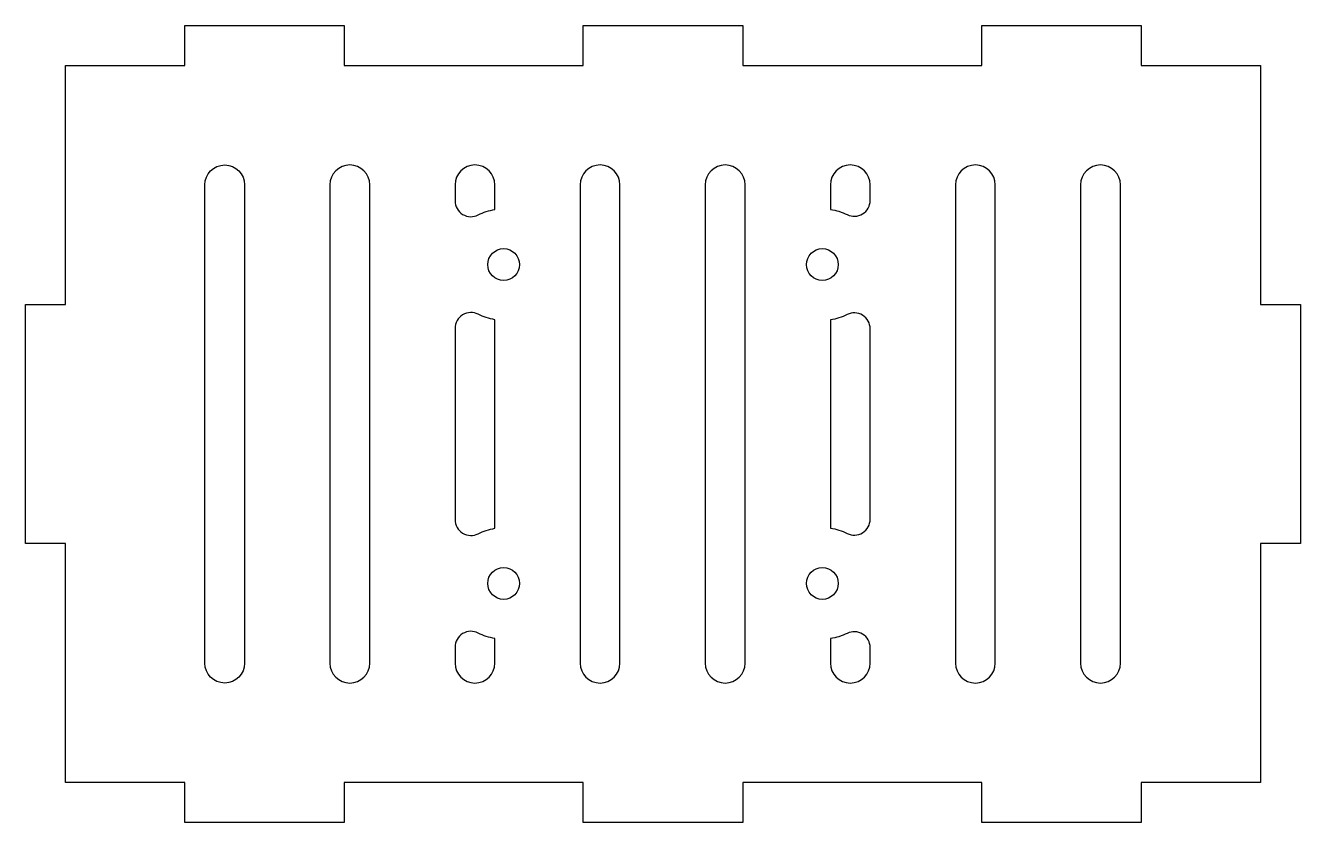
# Model space of a CAD drawing. Header units: millimetres. Extents: x -80 to 80, y -50 to 50.
import ezdxf

# ---------------------------------------------------------------- set-up
doc = ezdxf.new("R2010")
doc.units = ezdxf.units.MM
doc.layers.get('0').update_dxf_attribs({"linetype": 'CONTINUOUS'})

msp = doc.modelspace()

# ---------------------------------------------------------------- linework, layer by layer
msp.add_lwpolyline([(-75, -15), (-80, -15), (-80, 15), (-75, 15), (-75, 45), (-60, 45), (-60, 50), (-40, 50), (-40, 45), (-10, 45), (-10, 50), (10, 50), (10, 45), (40, 45), (40, 50), (60, 50), (60, 45), (75, 45), (75, 15), (80, 15), (80, -15), (75, -15), (75, -45), (60, -45), (60, -50), (40, -50), (40, -45), (10, -45), (10, -50), (-10, -50), (-10, -45), (-40, -45), (-40, -50), (-60, -50), (-60, -45), (-75, -45)], close=True)
for points in [[(-57.5, 30, -1), (-52.5, 30), (-52.5, -30, -1), (-57.5, -30)], [(-36.8, -30), (-36.8, 30, 1), (-41.8, 30), (-41.8, -30, 1)], [(-26.1, 30), (-26.1, 28.01, 0.560604), (-23.19, 26.23, -0.078963), (-21.1, 26.91), (-21.1, 30, 1)], [(-5.4, -30), (-5.4, 30, 1), (-10.4, 30), (-10.4, -30, 1)], [(10.3, -30), (10.3, 30, 1), (5.3, 30), (5.3, -30, 1)], [(21, 30), (21, 26.93, -0.079468), (23.11, 26.27, 0.556523), (26, 28.06), (26, 30, 1)], [(41.7, -30), (41.7, 30, 1), (36.7, 30), (36.7, -30, 1)], [(57.4, -30), (57.4, 30, 1), (52.4, 30), (52.4, -30, 1)], [(-26.1, 11.99), (-26.1, -11.99, 0.560604), (-23.19, -13.77, -0.078963), (-21.1, -13.09), (-21.1, 13.09, -0.078963), (-23.19, 13.77, 0.560604)], [(21, 13.07), (21, -13.07, -0.079468), (23.11, -13.73, 0.556523), (26, -11.94), (26, 11.94, 0.556523), (23.11, 13.73, -0.079468)], [(-21.1, -26.91, -0.078963), (-23.19, -26.23, 0.560604), (-26.1, -28.01), (-26.1, -30, 1), (-21.1, -30)], [(23.11, -26.27, -0.079468), (21, -26.93), (21, -30, 1), (26, -30), (26, -28.06, 0.556523)]]:
    msp.add_lwpolyline(points, format="xyb", close=True)
for centre in [(-20, 20), (20, 20), (-20, -20), (20, -20)]:
    msp.add_circle(centre, 2)

doc.saveas('drawing.dxf')
